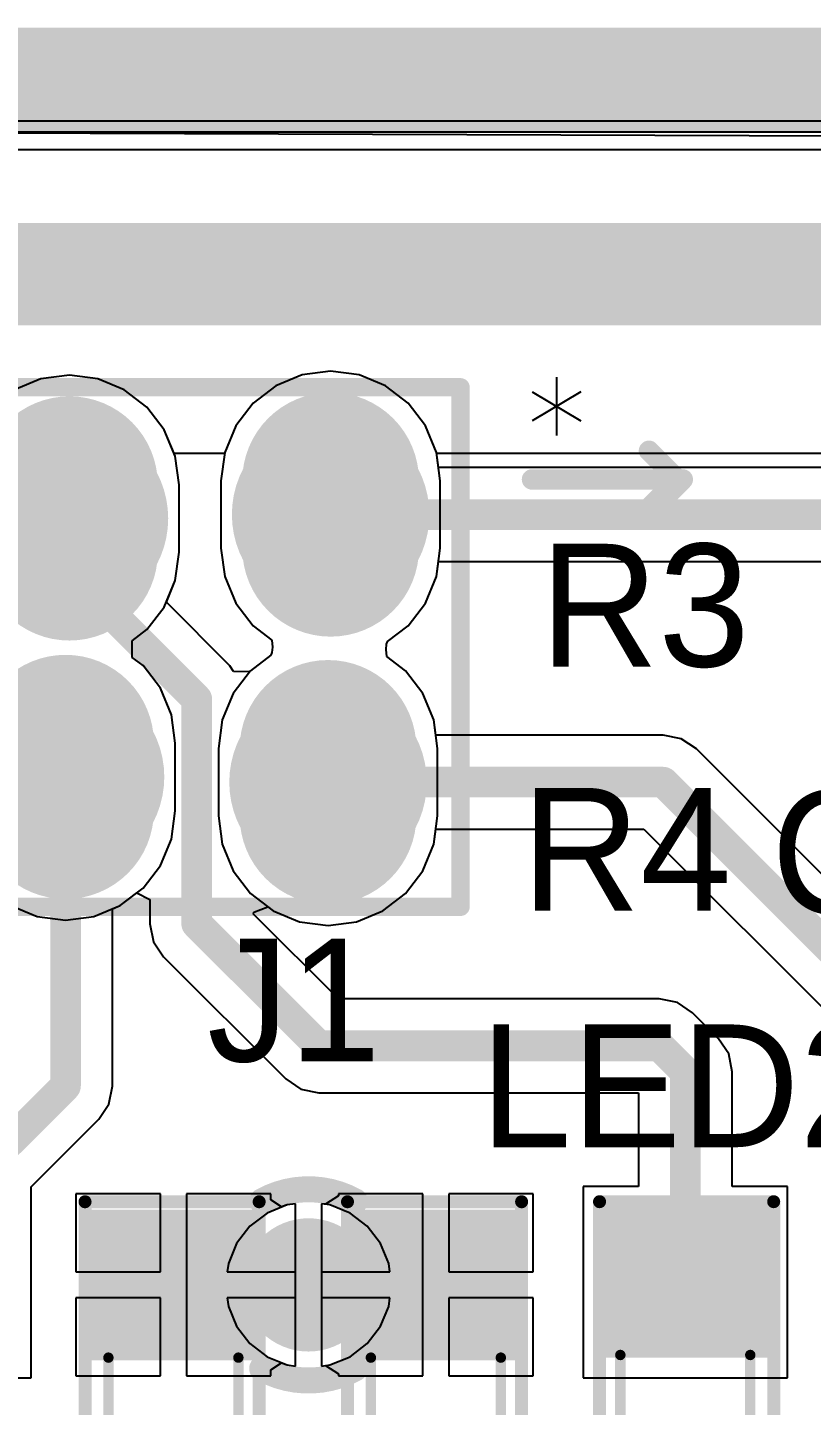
# Model space of a CAD drawing. Header units: millimetres. Extents: x -51 to 108, y 36 to 112.
# Drawn here: x 80.72 to 88.38, y 78.4 to 91.87 of the extents above; entities that cross this region are included whole.
import ezdxf

# ---------------------------------------------------------------- set-up
doc = ezdxf.new("R2010")
doc.units = ezdxf.units.MM
for name, color, linetype in [('BottomLayer', 5, 'Continuous'), ('BottomSolder', 6, 'Continuous'), ('InternalPlane1', 76, 'Continuous'), ('MidLayer1', 16, 'Continuous'), ('PadHoleLayer', 156, 'Continuous'), ('TopLayer', 1, 'Continuous'), ('TopOverlay', 2, 'Continuous'), ('TopSolder', 216, 'Continuous'), ('ViaHoleLayer', 16, 'Continuous')]:
    doc.layers.add(name, color=color, linetype=linetype)

# ---------------------------------------------------------------- blocks, each defined once
blk = doc.blocks.new('SM_0805_3')
at = {"layer": 'TopLayer'}
for points in [[(-1.778, -0.6985), (-0.508, -0.6985), (-1.778, 0.6985), (-0.508, 0.6985)], [(0.508, -0.6985), (1.778, -0.6985), (0.508, 0.6985), (1.778, 0.6985)]]:
    blk.add_solid(points, dxfattribs=at)
at = {"layer": 'TopOverlay'}
for points, const_width in [([(1.9304, 0.8382), (-1.9558, 0.8382)], 0.127), ([(-1.9558, -0.8636), (-1.9558, 0.8382)], 0.127), ([(1.9304, -0.8636), (1.9304, 0.8382)], 0.127), ([(0.4318, 0.635), (-0.4318, 0.635)], 0.1016), ([(0.4318, -0.635), (-0.4318, -0.635)], 0.1016), ([(1.9304, -0.8636), (-1.9558, -0.8636)], 0.127)]:
    blk.add_lwpolyline(points, dxfattribs=dict(at, const_width=const_width))
for points, const_width in [([(-1.98755, 0.8382, 1), (-1.92405, 0.8382, 1)], 0.0635), ([(-1.98755, 0.8382, 1), (-1.92405, 0.8382, 1)], 0.0635), ([(1.89865, 0.8382, 1), (1.96215, 0.8382, 1)], 0.0635), ([(1.89865, 0.8382, 1), (1.96215, 0.8382, 1)], 0.0635), ([(-0.4572, 0.635, 1), (-0.4064, 0.635, 1)], 0.0508), ([(0.4064, 0.635, 1), (0.4572, 0.635, 1)], 0.0508), ([(-0.4572, -0.635, 1), (-0.4064, -0.635, 1)], 0.0508), ([(0.4064, -0.635, 1), (0.4572, -0.635, 1)], 0.0508), ([(-1.98755, -0.8636, 1), (-1.92405, -0.8636, 1)], 0.0635), ([(-1.98755, -0.8636, 1), (-1.92405, -0.8636, 1)], 0.0635), ([(1.89865, -0.8636, 1), (1.96215, -0.8636, 1)], 0.0635), ([(1.89865, -0.8636, 1), (1.96215, -0.8636, 1)], 0.0635)]:
    blk.add_lwpolyline(points, format="xyb", close=True, dxfattribs=dict(at, const_width=const_width))
at = {"layer": 'TopSolder'}
for points in [[(-1.8796, -0.8001), (-0.4064, -0.8001), (-1.8796, 0.8001), (-0.4064, 0.8001)], [(0.4064, -0.8001), (1.8796, -0.8001), (0.4064, 0.8001), (1.8796, 0.8001)]]:
    blk.add_solid(points, dxfattribs=at)
blk = doc.blocks.new('SM_0805_51')
at = {"layer": 'TopLayer'}
for points in [[(-1.778, -0.6985), (-0.508, -0.6985), (-1.778, 0.6985), (-0.508, 0.6985)], [(0.508, -0.6985), (1.778, -0.6985), (0.508, 0.6985), (1.778, 0.6985)]]:
    blk.add_solid(points, dxfattribs=at)
at = {"layer": 'TopOverlay'}
for points, const_width in [([(1.9304, 0.8382), (-1.9558, 0.8382)], 0.127), ([(-1.9558, -0.8636), (-1.9558, 0.8382)], 0.127), ([(1.9304, -0.8636), (1.9304, 0.8382)], 0.127), ([(0.4318, 0.635), (-0.4318, 0.635)], 0.1016), ([(0.4318, -0.635), (-0.4318, -0.635)], 0.1016), ([(1.9304, -0.8636), (-1.9558, -0.8636)], 0.127)]:
    blk.add_lwpolyline(points, dxfattribs=dict(at, const_width=const_width))
for points, const_width in [([(-1.98755, 0.8382, 1), (-1.92405, 0.8382, 1)], 0.0635), ([(-1.98755, 0.8382, 1), (-1.92405, 0.8382, 1)], 0.0635), ([(1.89865, 0.8382, 1), (1.96215, 0.8382, 1)], 0.0635), ([(1.89865, 0.8382, 1), (1.96215, 0.8382, 1)], 0.0635), ([(-0.4572, 0.635, 1), (-0.4064, 0.635, 1)], 0.0508), ([(0.4064, 0.635, 1), (0.4572, 0.635, 1)], 0.0508), ([(-0.4572, -0.635, 1), (-0.4064, -0.635, 1)], 0.0508), ([(0.4064, -0.635, 1), (0.4572, -0.635, 1)], 0.0508), ([(-1.98755, -0.8636, 1), (-1.92405, -0.8636, 1)], 0.0635), ([(-1.98755, -0.8636, 1), (-1.92405, -0.8636, 1)], 0.0635), ([(1.89865, -0.8636, 1), (1.96215, -0.8636, 1)], 0.0635), ([(1.89865, -0.8636, 1), (1.96215, -0.8636, 1)], 0.0635)]:
    blk.add_lwpolyline(points, format="xyb", close=True, dxfattribs=dict(at, const_width=const_width))
at = {"layer": 'TopSolder'}
for points in [[(-1.8796, -0.8001), (-0.4064, -0.8001), (-1.8796, 0.8001), (-0.4064, 0.8001)], [(0.4064, -0.8001), (1.8796, -0.8001), (0.4064, 0.8001), (1.8796, 0.8001)]]:
    blk.add_solid(points, dxfattribs=at)
blk = doc.blocks.new('JP4_2_56')
at = {"layer": 'BottomLayer', "const_width": 1.524}
for points in [[(-3.7973, 1.6383), (-3.7973, 0.9779)], [(-1.2573, 1.6383), (-1.2573, 0.9779)], [(1.27, 1.6002), (1.27, 0.9398)], [(3.8227, 1.6383), (3.8227, 0.9779)], [(-3.8227, -0.9271), (-3.8227, -1.5875)], [(-1.2827, -0.9271), (-1.2827, -1.5875)], [(1.2319, -0.9271), (1.2319, -1.5875)], [(3.7973, -0.9779), (3.7973, -1.6383)]]:
    blk.add_lwpolyline(points, dxfattribs=at)
at = {"layer": 'BottomLayer', "const_width": 0.762}
for points in [[(-4.1783, 1.6383, 1), (-3.4163, 1.6383, 1)], [(-1.6383, 1.6383, 1), (-0.8763, 1.6383, 1)], [(0.889, 1.6002, 1), (1.651, 1.6002, 1)], [(3.4417, 1.6383, 1), (4.2037, 1.6383, 1)], [(-4.1783, 0.9779, 1), (-3.4163, 0.9779, 1)], [(-1.6383, 0.9779, 1), (-0.8763, 0.9779, 1)], [(0.889, 0.9398, 1), (1.651, 0.9398, 1)], [(3.4417, 0.9779, 1), (4.2037, 0.9779, 1)], [(-4.2037, -0.9271, 1), (-3.4417, -0.9271, 1)], [(-1.6637, -0.9271, 1), (-0.9017, -0.9271, 1)], [(0.8509, -0.9271, 1), (1.6129, -0.9271, 1)], [(3.4163, -0.9779, 1), (4.1783, -0.9779, 1)], [(-4.2037, -1.5875, 1), (-3.4417, -1.5875, 1)], [(-1.6637, -1.5875, 1), (-0.9017, -1.5875, 1)], [(0.8509, -1.5875, 1), (1.6129, -1.5875, 1)], [(3.4163, -1.6383, 1), (4.1783, -1.6383, 1)]]:
    blk.add_lwpolyline(points, format="xyb", close=True, dxfattribs=at)
at = {"layer": 'BottomSolder', "const_width": 1.7272}
for points in [[(-3.7973, 1.6383), (-3.7973, 0.9779)], [(-1.2573, 1.6383), (-1.2573, 0.9779)], [(1.27, 1.6002), (1.27, 0.9398)], [(3.8227, 1.6383), (3.8227, 0.9779)], [(-3.8227, -0.9271), (-3.8227, -1.5875)], [(-1.2827, -0.9271), (-1.2827, -1.5875)], [(1.2319, -0.9271), (1.2319, -1.5875)], [(3.7973, -0.9779), (3.7973, -1.6383)]]:
    blk.add_lwpolyline(points, dxfattribs=at)
at = {"layer": 'BottomSolder', "const_width": 0.8636}
for points in [[(-4.2291, 1.6383, 1), (-3.3655, 1.6383, 1)], [(-1.6891, 1.6383, 1), (-0.8255, 1.6383, 1)], [(0.8382, 1.6002, 1), (1.7018, 1.6002, 1)], [(3.3909, 1.6383, 1), (4.2545, 1.6383, 1)], [(-4.2291, 0.9779, 1), (-3.3655, 0.9779, 1)], [(-1.6891, 0.9779, 1), (-0.8255, 0.9779, 1)], [(0.8382, 0.9398, 1), (1.7018, 0.9398, 1)], [(3.3909, 0.9779, 1), (4.2545, 0.9779, 1)], [(-4.2545, -0.9271, 1), (-3.3909, -0.9271, 1)], [(-1.7145, -0.9271, 1), (-0.8509, -0.9271, 1)], [(0.8001, -0.9271, 1), (1.6637, -0.9271, 1)], [(3.3655, -0.9779, 1), (4.2291, -0.9779, 1)], [(-4.2545, -1.5875, 1), (-3.3909, -1.5875, 1)], [(-1.7145, -1.5875, 1), (-0.8509, -1.5875, 1)], [(0.8001, -1.5875, 1), (1.6637, -1.5875, 1)], [(3.3655, -1.6383, 1), (4.2291, -1.6383, 1)]]:
    blk.add_lwpolyline(points, format="xyb", close=True, dxfattribs=at)
at = {"layer": 'InternalPlane1', "const_width": 0.9652}
for points in [[(-4.2799, 1.3081, 1), (-3.3147, 1.3081, 1)], [(-1.7399, 1.3081, 1), (-0.7747, 1.3081, 1)], [(0.7874, 1.27, 1), (1.7526, 1.27, 1)], [(3.3401, 1.3081, 1), (4.3053, 1.3081, 1)], [(-4.3053, -1.2573, 1), (-3.3401, -1.2573, 1)], [(-1.7653, -1.2573, 1), (-0.8001, -1.2573, 1)], [(0.7493, -1.2573, 1), (1.7145, -1.2573, 1)], [(3.3147, -1.3081, 1), (4.2799, -1.3081, 1)]]:
    blk.add_lwpolyline(points, format="xyb", close=True, dxfattribs=at)
at = {"layer": 'MidLayer1', "const_width": 1.524}
for points in [[(-3.7973, 1.6383), (-3.7973, 0.9779)], [(-1.2573, 1.6383), (-1.2573, 0.9779)], [(1.27, 1.6002), (1.27, 0.9398)], [(3.8227, 1.6383), (3.8227, 0.9779)], [(-3.8227, -0.9271), (-3.8227, -1.5875)], [(-1.2827, -0.9271), (-1.2827, -1.5875)], [(1.2319, -0.9271), (1.2319, -1.5875)], [(3.7973, -0.9779), (3.7973, -1.6383)]]:
    blk.add_lwpolyline(points, dxfattribs=at)
at = {"layer": 'MidLayer1', "const_width": 0.762}
for points in [[(-4.1783, 1.6383, 1), (-3.4163, 1.6383, 1)], [(-1.6383, 1.6383, 1), (-0.8763, 1.6383, 1)], [(0.889, 1.6002, 1), (1.651, 1.6002, 1)], [(3.4417, 1.6383, 1), (4.2037, 1.6383, 1)], [(-4.1783, 0.9779, 1), (-3.4163, 0.9779, 1)], [(-1.6383, 0.9779, 1), (-0.8763, 0.9779, 1)], [(0.889, 0.9398, 1), (1.651, 0.9398, 1)], [(3.4417, 0.9779, 1), (4.2037, 0.9779, 1)], [(-4.2037, -0.9271, 1), (-3.4417, -0.9271, 1)], [(-1.6637, -0.9271, 1), (-0.9017, -0.9271, 1)], [(0.8509, -0.9271, 1), (1.6129, -0.9271, 1)], [(3.4163, -0.9779, 1), (4.1783, -0.9779, 1)], [(-4.2037, -1.5875, 1), (-3.4417, -1.5875, 1)], [(-1.6637, -1.5875, 1), (-0.9017, -1.5875, 1)], [(0.8509, -1.5875, 1), (1.6129, -1.5875, 1)], [(3.4163, -1.6383, 1), (4.1783, -1.6383, 1)]]:
    blk.add_lwpolyline(points, format="xyb", close=True, dxfattribs=at)
at = {"layer": 'PadHoleLayer', "const_width": 0.4572}
for points in [[(-4.0259, 1.3081, 1), (-3.5687, 1.3081, 1)], [(-1.4859, 1.3081, 1), (-1.0287, 1.3081, 1)], [(3.5941, 1.3081, 1), (4.0513, 1.3081, 1)], [(1.0414, 1.27, 1), (1.4986, 1.27, 1)], [(-4.0513, -1.2573, 1), (-3.5941, -1.2573, 1)], [(-1.5113, -1.2573, 1), (-1.0541, -1.2573, 1)], [(1.0033, -1.2573, 1), (1.4605, -1.2573, 1)], [(3.5687, -1.3081, 1), (4.0259, -1.3081, 1)]]:
    blk.add_lwpolyline(points, format="xyb", close=True, dxfattribs=at)
at = {"layer": 'TopLayer', "const_width": 1.524}
for points in [[(-3.7973, 1.6383), (-3.7973, 0.9779)], [(-1.2573, 1.6383), (-1.2573, 0.9779)], [(1.27, 1.6002), (1.27, 0.9398)], [(3.8227, 1.6383), (3.8227, 0.9779)], [(-3.8227, -0.9271), (-3.8227, -1.5875)], [(-1.2827, -0.9271), (-1.2827, -1.5875)], [(1.2319, -0.9271), (1.2319, -1.5875)], [(3.7973, -0.9779), (3.7973, -1.6383)]]:
    blk.add_lwpolyline(points, dxfattribs=at)
at = {"layer": 'TopLayer', "const_width": 0.762}
for points in [[(-4.1783, 1.6383, 1), (-3.4163, 1.6383, 1)], [(-1.6383, 1.6383, 1), (-0.8763, 1.6383, 1)], [(0.889, 1.6002, 1), (1.651, 1.6002, 1)], [(3.4417, 1.6383, 1), (4.2037, 1.6383, 1)], [(-4.1783, 0.9779, 1), (-3.4163, 0.9779, 1)], [(-1.6383, 0.9779, 1), (-0.8763, 0.9779, 1)], [(0.889, 0.9398, 1), (1.651, 0.9398, 1)], [(3.4417, 0.9779, 1), (4.2037, 0.9779, 1)], [(-4.2037, -0.9271, 1), (-3.4417, -0.9271, 1)], [(-1.6637, -0.9271, 1), (-0.9017, -0.9271, 1)], [(0.8509, -0.9271, 1), (1.6129, -0.9271, 1)], [(3.4163, -0.9779, 1), (4.1783, -0.9779, 1)], [(-4.2037, -1.5875, 1), (-3.4417, -1.5875, 1)], [(-1.6637, -1.5875, 1), (-0.9017, -1.5875, 1)], [(0.8509, -1.5875, 1), (1.6129, -1.5875, 1)], [(3.4163, -1.6383, 1), (4.1783, -1.6383, 1)]]:
    blk.add_lwpolyline(points, format="xyb", close=True, dxfattribs=at)
at = {"layer": 'TopOverlay'}
for p, q in [((-3.81, -2.794), (-4.445, -3.429)), ((-3.175, -3.429), (-3.81, -2.794)), ((-4.445, -3.429), (-3.175, -3.429))]:
    blk.add_line(p, q, dxfattribs=at)
at = {"layer": 'TopOverlay', "const_width": 0.1778}
for points in [[(-5.0927, 0.0127), (-5.0927, 2.5527)], [(-5.0927, 2.5527), (5.0927, 2.5527)], [(5.0927, -2.5273), (5.0927, 2.5527)], [(-5.0927, -2.5273), (-5.0927, 0.0127)], [(-2.54, -2.5146), (-2.54, -0.0254)], [(-5.0927, -2.5273), (5.0927, -2.5273)]]:
    blk.add_lwpolyline(points, dxfattribs=at)
at = {"layer": 'TopOverlay', "const_width": 0.0889}
for points in [[(-5.13715, 2.5527, 1), (-5.04825, 2.5527, 1)], [(-5.13715, 2.5527, 1), (-5.04825, 2.5527, 1)], [(5.04825, 2.5527, 1), (5.13715, 2.5527, 1)], [(5.04825, 2.5527, 1), (5.13715, 2.5527, 1)], [(-5.13715, 0.0127, 1), (-5.04825, 0.0127, 1)], [(-5.13715, 0.0127, 1), (-5.04825, 0.0127, 1)], [(-2.58445, -0.0254, 1), (-2.49555, -0.0254, 1)], [(-5.13715, -2.5273, 1), (-5.04825, -2.5273, 1)], [(-5.13715, -2.5273, 1), (-5.04825, -2.5273, 1)], [(-2.58445, -2.5146, 1), (-2.49555, -2.5146, 1)], [(5.04825, -2.5273, 1), (5.13715, -2.5273, 1)], [(5.04825, -2.5273, 1), (5.13715, -2.5273, 1)]]:
    blk.add_lwpolyline(points, format="xyb", close=True, dxfattribs=at)
at = {"layer": 'TopSolder', "const_width": 1.7272}
for points in [[(-3.7973, 1.6383), (-3.7973, 0.9779)], [(-1.2573, 1.6383), (-1.2573, 0.9779)], [(1.27, 1.6002), (1.27, 0.9398)], [(3.8227, 1.6383), (3.8227, 0.9779)], [(-3.8227, -0.9271), (-3.8227, -1.5875)], [(-1.2827, -0.9271), (-1.2827, -1.5875)], [(1.2319, -0.9271), (1.2319, -1.5875)], [(3.7973, -0.9779), (3.7973, -1.6383)]]:
    blk.add_lwpolyline(points, dxfattribs=at)
at = {"layer": 'TopSolder', "const_width": 0.8636}
for points in [[(-4.2291, 1.6383, 1), (-3.3655, 1.6383, 1)], [(-1.6891, 1.6383, 1), (-0.8255, 1.6383, 1)], [(0.8382, 1.6002, 1), (1.7018, 1.6002, 1)], [(3.3909, 1.6383, 1), (4.2545, 1.6383, 1)], [(-4.2291, 0.9779, 1), (-3.3655, 0.9779, 1)], [(-1.6891, 0.9779, 1), (-0.8255, 0.9779, 1)], [(0.8382, 0.9398, 1), (1.7018, 0.9398, 1)], [(3.3909, 0.9779, 1), (4.2545, 0.9779, 1)], [(-4.2545, -0.9271, 1), (-3.3909, -0.9271, 1)], [(-1.7145, -0.9271, 1), (-0.8509, -0.9271, 1)], [(0.8001, -0.9271, 1), (1.6637, -0.9271, 1)], [(3.3655, -0.9779, 1), (4.2291, -0.9779, 1)], [(-4.2545, -1.5875, 1), (-3.3909, -1.5875, 1)], [(-1.7145, -1.5875, 1), (-0.8509, -1.5875, 1)], [(0.8001, -1.5875, 1), (1.6637, -1.5875, 1)], [(3.3655, -1.6383, 1), (4.2291, -1.6383, 1)]]:
    blk.add_lwpolyline(points, format="xyb", close=True, dxfattribs=at)
blk = doc.blocks.new('SM_0805_89')
at = {"layer": 'TopLayer'}
for points in [[(-1.778, -0.6985), (-0.508, -0.6985), (-1.778, 0.6985), (-0.508, 0.6985)], [(0.508, -0.6985), (1.778, -0.6985), (0.508, 0.6985), (1.778, 0.6985)]]:
    blk.add_solid(points, dxfattribs=at)
at = {"layer": 'TopOverlay'}
for points, const_width in [([(-1.9558, 0.8382), (1.9304, 0.8382)], 0.127), ([(-1.9558, 0.8382), (-1.9558, -0.8636)], 0.127), ([(1.9304, 0.8382), (1.9304, -0.8636)], 0.127), ([(-0.4318, 0.635), (0.4318, 0.635)], 0.1016), ([(-0.4318, -0.635), (0.4318, -0.635)], 0.1016), ([(-1.9558, -0.8636), (1.9304, -0.8636)], 0.127)]:
    blk.add_lwpolyline(points, dxfattribs=dict(at, const_width=const_width))
for points, const_width in [([(-1.98755, 0.8382, 1), (-1.92405, 0.8382, 1)], 0.0635), ([(-1.98755, 0.8382, 1), (-1.92405, 0.8382, 1)], 0.0635), ([(1.89865, 0.8382, 1), (1.96215, 0.8382, 1)], 0.0635), ([(1.89865, 0.8382, 1), (1.96215, 0.8382, 1)], 0.0635), ([(-0.4572, 0.635, 1), (-0.4064, 0.635, 1)], 0.0508), ([(0.4064, 0.635, 1), (0.4572, 0.635, 1)], 0.0508), ([(-0.4572, -0.635, 1), (-0.4064, -0.635, 1)], 0.0508), ([(0.4064, -0.635, 1), (0.4572, -0.635, 1)], 0.0508), ([(-1.98755, -0.8636, 1), (-1.92405, -0.8636, 1)], 0.0635), ([(-1.98755, -0.8636, 1), (-1.92405, -0.8636, 1)], 0.0635), ([(1.89865, -0.8636, 1), (1.96215, -0.8636, 1)], 0.0635), ([(1.89865, -0.8636, 1), (1.96215, -0.8636, 1)], 0.0635)]:
    blk.add_lwpolyline(points, format="xyb", close=True, dxfattribs=dict(at, const_width=const_width))
at = {"layer": 'TopSolder'}
for points in [[(-1.8796, -0.8001), (-0.4064, -0.8001), (-1.8796, 0.8001), (-0.4064, 0.8001)], [(0.4064, -0.8001), (1.8796, -0.8001), (0.4064, 0.8001), (1.8796, 0.8001)]]:
    blk.add_solid(points, dxfattribs=at)

msp = doc.modelspace()

# ---------------------------------------------------------------- linework, layer by layer
at = {"layer": 'BottomLayer'}
for p, q in [((41.363, 90.957), (103.77, 90.957)), ((83.68, 88.511), (83.403, 88.474)), ((83.958, 88.474), (83.68, 88.511)), ((80.85, 88.436), (80.592, 88.329)), ((81.128, 88.473), (80.85, 88.436)), ((81.405, 88.436), (81.128, 88.473)), ((81.663, 88.329), (81.405, 88.436)), ((83.145, 88.367), (82.923, 88.197)), ((83.403, 88.474), (83.145, 88.367)), ((84.216, 88.367), (83.958, 88.474)), ((84.438, 88.197), (84.216, 88.367)), ((81.885, 88.159), (81.663, 88.329)), ((82.055, 87.937), (81.885, 88.159)), ((82.923, 88.197), (82.753, 87.975)), ((84.608, 87.975), (84.438, 88.197)), ((82.753, 87.975), (82.646, 87.717)), ((84.715, 87.717), (84.608, 87.975)), ((82.162, 87.679), (82.055, 87.937)), ((82.646, 87.717), (82.609, 87.439)), ((84.751, 87.439), (84.715, 87.717)), ((82.199, 87.401), (82.162, 87.679)), ((82.609, 87.439), (82.609, 86.779)), ((84.751, 86.779), (84.751, 87.439)), ((82.199, 86.741), (82.199, 87.401)), ((82.609, 86.779), (82.646, 86.502)), ((84.715, 86.502), (84.751, 86.779)), ((82.162, 86.464), (82.199, 86.741)), ((82.646, 86.502), (82.753, 86.244)), ((84.608, 86.244), (84.715, 86.502)), ((82.055, 86.205), (82.162, 86.464)), ((82.753, 86.244), (82.923, 86.022)), ((84.438, 86.022), (84.608, 86.244)), ((81.885, 85.984), (82.055, 86.205)), ((81.741, 85.873), (81.885, 85.984)), ((82.923, 86.022), (83.105, 85.882)), ((84.238, 85.869), (84.438, 86.022)), ((81.741, 85.713), (81.741, 85.873)), ((83.105, 85.882), (83.112, 85.813)), ((83.112, 85.813), (83.107, 85.76)), ((84.223, 85.79), (84.228, 85.843)), ((84.228, 85.843), (84.238, 85.869)), ((81.847, 85.632), (81.741, 85.713)), ((83.097, 85.734), (82.897, 85.581)), ((83.107, 85.76), (83.097, 85.734)), ((84.231, 85.72), (84.223, 85.79)), ((84.412, 85.581), (84.231, 85.72)), ((82.017, 85.41), (81.847, 85.632)), ((82.897, 85.581), (82.727, 85.359)), ((84.583, 85.359), (84.412, 85.581)), ((82.124, 85.151), (82.017, 85.41)), ((82.727, 85.359), (82.62, 85.101)), ((84.69, 85.101), (84.583, 85.359)), ((82.161, 84.874), (82.124, 85.151)), ((82.62, 85.101), (82.584, 84.823)), ((84.726, 84.823), (84.69, 85.101)), ((82.161, 84.214), (82.161, 84.874)), ((82.584, 84.823), (82.584, 84.163)), ((84.726, 84.163), (84.726, 84.823)), ((82.124, 83.936), (82.161, 84.214)), ((82.584, 84.163), (82.62, 83.886)), ((84.69, 83.886), (84.726, 84.163)), ((82.017, 83.678), (82.124, 83.936)), ((82.62, 83.886), (82.727, 83.627)), ((84.583, 83.627), (84.69, 83.886)), ((81.847, 83.456), (82.017, 83.678)), ((82.727, 83.627), (82.897, 83.405)), ((84.412, 83.405), (84.583, 83.627)), ((81.625, 83.286), (81.847, 83.456)), ((82.897, 83.405), (83.119, 83.235)), ((84.19, 83.235), (84.412, 83.405)), ((80.554, 83.286), (80.812, 83.179)), ((81.367, 83.179), (81.625, 83.286)), ((80.812, 83.179), (81.09, 83.143)), ((81.09, 83.143), (81.367, 83.179)), ((83.119, 83.235), (83.378, 83.128)), ((83.378, 83.128), (83.655, 83.092)), ((83.655, 83.092), (83.932, 83.128)), ((83.932, 83.128), (84.19, 83.235)), ((83.255, 80.362), (83.059, 80.28)), ((83.337, 80.372), (83.255, 80.362)), ((83.337, 79.705), (83.337, 80.372)), ((83.674, 80.362), (83.591, 80.372)), ((83.591, 80.372), (83.591, 79.705)), ((83.87, 80.28), (83.674, 80.362)), ((82.891, 80.152), (82.762, 79.984)), ((83.059, 80.28), (82.891, 80.152)), ((84.038, 80.152), (83.87, 80.28)), ((84.167, 79.984), (84.038, 80.152)), ((82.762, 79.984), (82.681, 79.788)), ((84.248, 79.788), (84.167, 79.984)), ((82.681, 79.788), (82.67, 79.705)), ((84.259, 79.705), (84.248, 79.788)), ((82.67, 79.705), (83.337, 79.705)), ((83.591, 79.705), (84.259, 79.705)), ((83.337, 79.451), (82.67, 79.451)), ((82.67, 79.451), (82.681, 79.368)), ((82.681, 79.368), (82.762, 79.173)), ((83.337, 78.784), (83.337, 79.451)), ((84.259, 79.451), (83.591, 79.451)), ((83.591, 79.451), (83.591, 78.784)), ((84.167, 79.173), (84.248, 79.368)), ((84.248, 79.368), (84.259, 79.451)), ((82.762, 79.173), (82.891, 79.005)), ((84.038, 79.005), (84.167, 79.173)), ((82.891, 79.005), (83.059, 78.876)), ((83.87, 78.876), (84.038, 79.005)), ((83.059, 78.876), (83.255, 78.795)), ((83.674, 78.795), (83.87, 78.876)), ((83.255, 78.795), (83.337, 78.784)), ((83.591, 78.784), (83.674, 78.795))]:
    msp.add_line(p, q, dxfattribs=at)
at = {"layer": 'BottomLayer', "const_width": 0.55}
msp.add_lwpolyline([(83.189, 79.578, 1), (83.739, 79.578, 1)], format="xyb", close=True, dxfattribs=at)
at = {"layer": 'BottomSolder', "const_width": 0.652}
msp.add_lwpolyline([(83.139, 79.578, 1), (83.79, 79.578, 1)], format="xyb", close=True, dxfattribs=at)
at = {"layer": 'InternalPlane1'}
msp.add_line((36.271, 90.851), (102.304, 90.851), dxfattribs=at)
at = {"layer": 'InternalPlane1', "const_width": 1.016}
msp.add_lwpolyline([(36.195, 91.362), (102.304, 91.362)], dxfattribs=at)
at = {"layer": 'InternalPlane1', "const_width": 0.254}
for points in [[(83.011, 80.396, -0.258618), (83.918, 80.396)], [(82.647, 79.125, -0.258618), (82.647, 80.031)], [(84.282, 80.031, -0.258618), (84.282, 79.125)], [(83.918, 78.76, -0.258618), (83.011, 78.76)]]:
    msp.add_lwpolyline(points, format="xyb", dxfattribs=at)
at = {"layer": 'InternalPlane1', "const_width": 0.127}
for points in [[(82.948, 80.396, 1), (83.075, 80.396, 1)], [(83.854, 80.396, 1), (83.981, 80.396, 1)], [(82.583, 80.031, 1), (82.71, 80.031, 1)], [(84.219, 80.031, 1), (84.346, 80.031, 1)], [(82.583, 79.125, 1), (82.71, 79.125, 1)], [(84.219, 79.125, 1), (84.346, 79.125, 1)], [(82.948, 78.76, 1), (83.075, 78.76, 1)], [(83.854, 78.76, 1), (83.981, 78.76, 1)]]:
    msp.add_lwpolyline(points, format="xyb", close=True, dxfattribs=at)
at = {"layer": 'MidLayer1'}
for p, q in [((57.252, 90.678), (94.336, 90.678)), ((83.68, 88.511), (83.403, 88.474)), ((83.958, 88.474), (83.68, 88.511)), ((80.85, 88.436), (80.592, 88.329)), ((81.128, 88.473), (80.85, 88.436)), ((81.405, 88.436), (81.128, 88.473)), ((81.663, 88.329), (81.405, 88.436)), ((83.145, 88.367), (82.923, 88.197)), ((83.403, 88.474), (83.145, 88.367)), ((84.216, 88.367), (83.958, 88.474)), ((84.438, 88.197), (84.216, 88.367)), ((81.885, 88.159), (81.663, 88.329)), ((82.055, 87.937), (81.885, 88.159)), ((82.923, 88.197), (82.753, 87.975)), ((84.608, 87.975), (84.438, 88.197)), ((82.753, 87.975), (82.646, 87.717)), ((84.715, 87.717), (84.608, 87.975)), ((82.151, 87.706), (82.055, 87.937)), ((82.644, 87.706), (82.151, 87.706)), ((82.646, 87.717), (82.644, 87.706)), ((84.716, 87.706), (84.715, 87.717)), ((92.024, 87.706), (84.716, 87.706))]:
    msp.add_line(p, q, dxfattribs=at)
at = {"layer": 'MidLayer1', "const_width": 1}
msp.add_lwpolyline([(59.995, 89.459), (92.837, 89.459)], dxfattribs=at)
at = {"layer": 'MidLayer1', "const_width": 0.55}
msp.add_lwpolyline([(83.189, 79.578, 1), (83.739, 79.578, 1)], format="xyb", close=True, dxfattribs=at)
at = {"layer": 'TopLayer'}
for p, q in [((68.91, 90.881), (104.292, 90.754)), ((83.68, 88.511), (83.403, 88.474)), ((83.958, 88.474), (83.68, 88.511)), ((80.85, 88.436), (80.592, 88.329)), ((81.128, 88.473), (80.85, 88.436)), ((81.405, 88.436), (81.128, 88.473)), ((81.663, 88.329), (81.405, 88.436)), ((83.145, 88.367), (82.923, 88.197)), ((83.403, 88.474), (83.145, 88.367)), ((84.216, 88.367), (83.958, 88.474)), ((84.438, 88.197), (84.216, 88.367)), ((81.885, 88.159), (81.663, 88.329)), ((82.055, 87.937), (81.885, 88.159)), ((82.923, 88.197), (82.753, 87.975)), ((84.608, 87.975), (84.438, 88.197)), ((82.753, 87.975), (82.646, 87.717)), ((84.715, 87.717), (84.608, 87.975)), ((82.162, 87.679), (82.055, 87.937)), ((82.646, 87.717), (82.609, 87.439)), ((84.735, 87.568), (84.715, 87.717)), ((82.199, 87.401), (82.162, 87.679)), ((92.951, 87.568), (84.735, 87.568)), ((82.609, 87.439), (82.609, 86.779)), ((82.199, 86.741), (82.199, 87.401)), ((82.609, 86.779), (82.646, 86.502)), ((82.162, 86.464), (82.199, 86.741)), ((84.715, 86.502), (84.735, 86.65)), ((84.735, 86.65), (90.58, 86.65)), ((82.646, 86.502), (82.753, 86.244)), ((84.608, 86.244), (84.715, 86.502)), ((82.075, 86.252), (82.162, 86.464)), ((82.697, 85.63), (82.075, 86.252)), ((82.753, 86.244), (82.923, 86.022)), ((84.438, 86.022), (84.608, 86.244)), ((82.923, 86.022), (83.105, 85.882)), ((84.238, 85.869), (84.438, 86.022)), ((83.105, 85.882), (83.112, 85.813)), ((83.112, 85.813), (83.107, 85.76)), ((84.223, 85.79), (84.228, 85.843)), ((84.228, 85.843), (84.238, 85.869)), ((83.097, 85.734), (82.897, 85.581)), ((83.107, 85.76), (83.097, 85.734)), ((84.231, 85.72), (84.223, 85.79)), ((84.412, 85.581), (84.231, 85.72)), ((82.733, 85.575), (82.697, 85.63)), ((82.889, 85.57), (82.733, 85.575)), ((82.897, 85.581), (82.889, 85.57)), ((84.583, 85.359), (84.412, 85.581)), ((84.69, 85.101), (84.583, 85.359)), ((84.709, 84.952), (84.69, 85.101)), ((86.931, 84.952), (84.709, 84.952)), ((87.107, 84.917), (86.931, 84.952)), ((87.256, 84.818), (87.107, 84.917)), ((89.732, 82.341), (87.256, 84.818)), ((84.69, 83.886), (84.709, 84.034)), ((84.709, 84.034), (86.741, 84.034)), ((86.741, 84.034), (88.949, 81.827)), ((84.583, 83.627), (84.69, 83.886)), ((84.412, 83.405), (84.583, 83.627)), ((81.625, 83.286), (81.786, 83.41)), ((81.786, 83.41), (81.913, 83.347)), ((84.19, 83.235), (84.412, 83.405)), ((81.548, 83.254), (81.625, 83.286)), ((81.548, 81.521), (81.548, 83.254)), ((81.913, 83.347), (81.913, 83.109)), ((82.929, 83.221), (83.068, 83.275)), ((83.068, 83.275), (83.119, 83.235)), ((82.926, 83.203), (82.929, 83.221)), ((83.756, 82.374), (82.926, 83.203)), ((83.119, 83.235), (83.378, 83.128)), ((83.378, 83.128), (83.655, 83.092)), ((83.655, 83.092), (83.932, 83.128)), ((83.932, 83.128), (84.19, 83.235)), ((81.913, 83.109), (81.948, 82.933)), ((81.948, 82.933), (82.048, 82.784)), ((82.048, 82.784), (83.242, 81.591)), ((86.893, 82.374), (83.756, 82.374)), ((87.069, 82.339), (86.893, 82.374)), ((87.218, 82.239), (87.069, 82.339)), ((87.472, 81.985), (87.218, 82.239)), ((87.571, 81.837), (87.472, 81.985)), ((87.606, 81.661), (87.571, 81.837)), ((87.606, 80.539), (87.606, 81.661)), ((81.513, 81.346), (81.548, 81.521)), ((83.242, 81.591), (83.39, 81.491)), ((83.39, 81.491), (83.566, 81.456)), ((83.566, 81.456), (86.689, 81.456)), ((86.689, 81.456), (86.689, 80.539)), ((81.414, 81.197), (81.513, 81.346)), ((80.754, 80.537), (81.414, 81.197)), ((80.754, 78.669), (80.754, 80.537)), ((82.017, 80.467), (81.191, 80.467)), ((81.191, 80.467), (81.191, 79.705)), ((82.017, 79.705), (82.017, 80.467)), ((83.096, 80.467), (82.271, 80.467)), ((82.271, 80.467), (82.271, 79.578)), ((83.096, 80.41), (83.096, 80.467)), ((83.756, 80.45), (83.629, 80.367)), ((84.582, 80.467), (83.756, 80.467)), ((83.756, 80.467), (83.756, 80.45)), ((84.582, 79.578), (84.582, 80.467)), ((85.661, 80.467), (84.836, 80.467)), ((84.836, 80.467), (84.836, 79.705)), ((85.661, 79.705), (85.661, 80.467)), ((86.689, 80.539), (86.149, 80.539)), ((86.149, 80.539), (86.149, 78.669)), ((88.146, 80.539), (87.606, 80.539)), ((88.146, 78.669), (88.146, 80.539)), ((83.202, 80.34), (83.096, 80.41)), ((83.255, 80.362), (83.202, 80.34)), ((83.337, 80.372), (83.255, 80.362)), ((83.337, 79.578), (83.337, 80.372)), ((83.629, 80.367), (83.591, 80.372)), ((83.591, 80.372), (83.591, 79.578)), ((81.191, 79.705), (82.017, 79.705)), ((84.836, 79.705), (85.661, 79.705)), ((82.271, 79.578), (82.271, 78.689)), ((83.337, 78.784), (83.337, 79.578)), ((83.591, 79.578), (83.591, 78.784)), ((84.582, 78.689), (84.582, 79.578)), ((82.017, 79.451), (81.191, 79.451)), ((81.191, 79.451), (81.191, 78.689)), ((82.017, 78.689), (82.017, 79.451)), ((85.661, 79.451), (84.836, 79.451)), ((84.836, 79.451), (84.836, 78.689)), ((85.661, 78.689), (85.661, 79.451)), ((83.096, 78.746), (83.202, 78.817)), ((83.202, 78.817), (83.255, 78.795)), ((78.758, 78.669), (80.754, 78.669)), ((81.191, 78.689), (82.017, 78.689)), ((82.271, 78.689), (83.096, 78.689)), ((83.096, 78.689), (83.096, 78.746)), ((83.255, 78.795), (83.337, 78.784)), ((83.591, 78.784), (83.629, 78.789)), ((83.629, 78.789), (83.756, 78.707)), ((83.756, 78.707), (83.756, 78.689)), ((83.756, 78.689), (84.582, 78.689)), ((84.836, 78.689), (85.661, 78.689)), ((86.149, 78.669), (88.146, 78.669))]:
    msp.add_line(p, q, dxfattribs=at)
for points, const_width in [([(81.128, 86.55), (81.128, 87.071)], 0.3), ([(83.68, 86.754), (83.68, 87.109)], 0.3), ([(83.68, 87.109), (92.951, 87.109)], 0.3), ([(81.128, 86.55), (82.372, 85.305)], 0.3), ([(82.372, 83.109), (82.372, 85.305)], 0.3), ([(81.09, 81.521), (81.09, 84.544)], 0.3), ([(83.655, 84.493), (86.931, 84.493)], 0.3), ([(86.931, 84.493), (89.408, 82.017)], 0.3), ([(82.372, 83.109), (83.566, 81.915)], 0.3), ([(83.566, 81.915), (86.893, 81.915)], 0.3), ([(86.893, 81.915), (87.147, 81.661)], 0.3), ([(87.147, 79.604), (87.147, 81.661)], 0.3), ([(79.756, 80.188), (81.09, 81.521)], 0.3), ([(82.144, 79.578), (83.464, 79.578)], 1), ([(83.464, 79.578), (84.709, 79.578)], 1)]:
    msp.add_lwpolyline(points, dxfattribs=dict(at, const_width=const_width))
for points, const_width in [([(81.053, 87.071, 1), (81.203, 87.071, 1)], 0.15), ([(83.605, 87.109, 1), (83.755, 87.109, 1)], 0.15), ([(83.605, 87.109, 1), (83.755, 87.109, 1)], 0.15), ([(83.605, 86.754, 1), (83.755, 86.754, 1)], 0.15), ([(81.053, 86.55, 1), (81.203, 86.55, 1)], 0.15), ([(81.053, 86.55, 1), (81.203, 86.55, 1)], 0.15), ([(82.297, 85.305, 1), (82.447, 85.305, 1)], 0.15), ([(82.297, 85.305, 1), (82.447, 85.305, 1)], 0.15), ([(81.015, 84.544, 1), (81.164, 84.544, 1)], 0.15), ([(83.58, 84.493, 1), (83.73, 84.493, 1)], 0.15), ([(86.857, 84.493, 1), (87.006, 84.493, 1)], 0.15), ([(86.857, 84.493, 1), (87.006, 84.493, 1)], 0.15), ([(82.297, 83.109, 1), (82.447, 83.109, 1)], 0.15), ([(82.297, 83.109, 1), (82.447, 83.109, 1)], 0.15), ([(83.491, 81.915, 1), (83.641, 81.915, 1)], 0.15), ([(83.491, 81.915, 1), (83.641, 81.915, 1)], 0.15), ([(86.818, 81.915, 1), (86.968, 81.915, 1)], 0.15), ([(86.818, 81.915, 1), (86.968, 81.915, 1)], 0.15), ([(87.072, 81.661, 1), (87.222, 81.661, 1)], 0.15), ([(87.072, 81.661, 1), (87.222, 81.661, 1)], 0.15), ([(81.015, 81.521, 1), (81.164, 81.521, 1)], 0.15), ([(81.015, 81.521, 1), (81.164, 81.521, 1)], 0.15), ([(81.894, 79.578, 1), (82.394, 79.578, 1)], 0.5), ([(83.189, 79.578, 1), (83.739, 79.578, 1)], 0.55), ([(83.214, 79.578, 1), (83.714, 79.578, 1)], 0.5), ([(83.214, 79.578, 1), (83.714, 79.578, 1)], 0.5), ([(84.459, 79.578, 1), (84.959, 79.578, 1)], 0.5), ([(87.072, 79.604, 1), (87.222, 79.604, 1)], 0.15)]:
    msp.add_lwpolyline(points, format="xyb", close=True, dxfattribs=dict(at, const_width=const_width))
at = {"layer": 'TopOverlay'}
for p, q in [((85.887, 88.452), (85.887, 87.881)), ((85.649, 88.309), (86.125, 88.024)), ((86.125, 88.309), (85.649, 88.024))]:
    msp.add_line(p, q, dxfattribs=at)
for points, const_width in [([(36.195, 91.211), (103.226, 91.211)], 0.3), ([(86.792, 87.732), (87.071, 87.452)], 0.2), ([(85.649, 87.452), (87.122, 87.452)], 0.2), ([(86.817, 87.198), (87.071, 87.452)], 0.2), ([(86.868, 87.198), (87.122, 87.452)], 0.2), ([(86.817, 87.198), (86.868, 87.198)], 0.2)]:
    msp.add_lwpolyline(points, dxfattribs=dict(at, const_width=const_width))
at = {"layer": 'TopOverlay', "const_width": 0.1}
for points in [[(86.742, 87.732, 1), (86.842, 87.732, 1)], [(85.599, 87.452, 1), (85.699, 87.452, 1)], [(87.021, 87.452, 1), (87.121, 87.452, 1)], [(87.021, 87.452, 1), (87.121, 87.452, 1)], [(87.072, 87.452, 1), (87.172, 87.452, 1)], [(87.072, 87.452, 1), (87.172, 87.452, 1)], [(86.767, 87.198, 1), (86.867, 87.198, 1)], [(86.767, 87.198, 1), (86.867, 87.198, 1)], [(86.818, 87.198, 1), (86.918, 87.198, 1)], [(86.818, 87.198, 1), (86.918, 87.198, 1)]]:
    msp.add_lwpolyline(points, format="xyb", close=True, dxfattribs=at)
at = {"layer": 'TopSolder', "const_width": 0.652}
msp.add_lwpolyline([(83.139, 79.578, 1), (83.79, 79.578, 1)], format="xyb", close=True, dxfattribs=at)
at = {"layer": 'ViaHoleLayer', "const_width": 0.3}
msp.add_lwpolyline([(83.314, 79.578, 1), (83.614, 79.578, 1)], format="xyb", close=True, dxfattribs=at)

# ---------------------------------------------------------------- block references
for name, p, rotation in [('JP4_2_56', (79.858, 85.801), 360), ('SM_0805_3', (82.144, 78.435), 270), ('SM_0805_51', (84.709, 78.435), 270), ('SM_0805_89', (87.147, 78.461), 90)]:
    msp.add_blockref(name, p, dxfattribs=dict(rotation=rotation))

# ---------------------------------------------------------------- texts
at = {"layer": 'TopOverlay'}
for s, p in [('R3', (85.725, 85.623)), ('R4', (85.547, 83.236)), ('C4', (87.986, 83.21)), ('J1', (82.474, 81.763)), ('LED2', (85.141, 80.924))]:
    msp.add_text(s, height=1.2, dxfattribs=at).set_placement(p)

doc.saveas('drawing.dxf')
